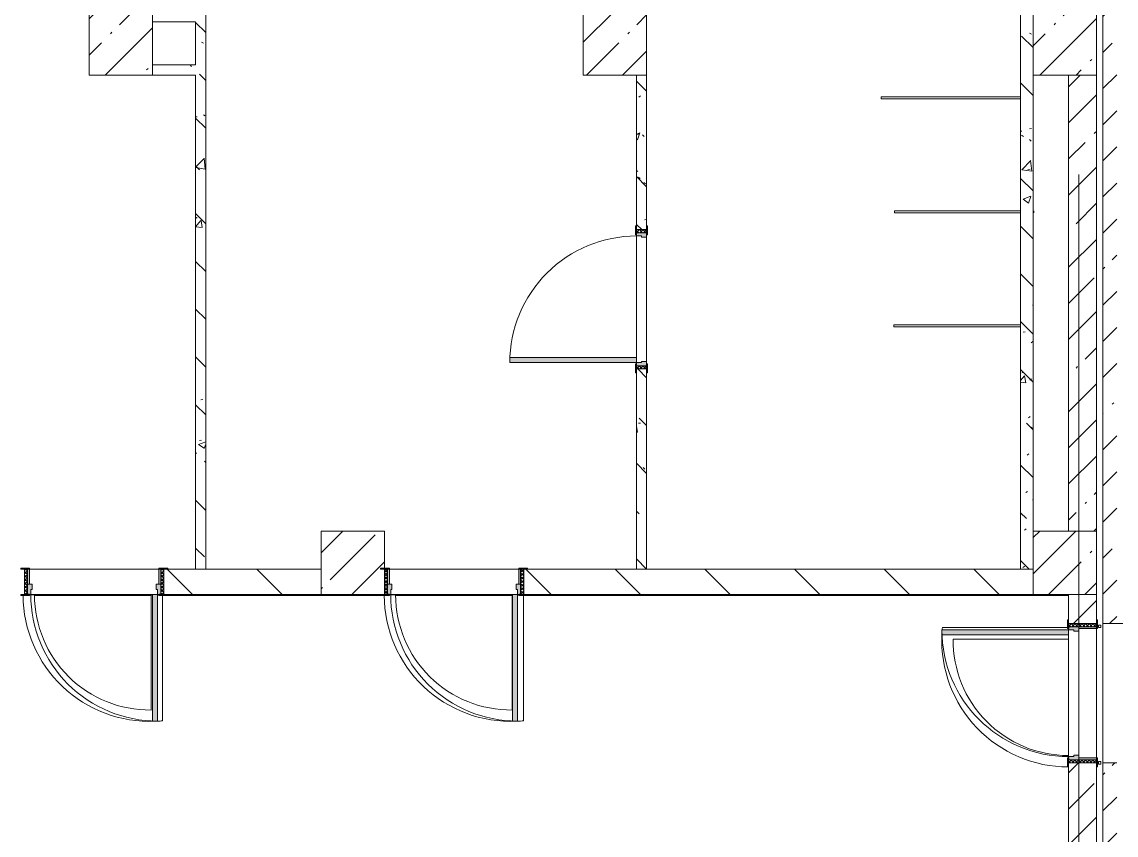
# Model space of a CAD drawing. Header units: millimetres. Extents: x 81037 to 284518, y -8553 to 29000.
# Drawn here: x 233727 to 242363, y 16700 to 23120 of the extents above; entities that cross this region are included whole.
import ezdxf

# ---------------------------------------------------------------- set-up
doc = ezdxf.new("R2010")
doc.units = ezdxf.units.MM
for name, color, linetype, lineweight, true_color in [('A-DOOR-4', 7, 'Continuous', 5, 0xe2e2e2), ('A-DOOR-5', 7, 'Continuous', 5, 0xaaaaaa), ('A-DOOR-FRAM-3', 7, 'Continuous', 5, 0xe2e2e2), ('A-DOOR-FRAM-5', 7, 'Continuous', 5, 0xaaaaaa), ('A-FLOR-2', 7, 'Continuous', 5, 0xaaaaaa), ('I-WALL-7', 7, 'Continuous', 5, 0x737373), ('I-WALL-8', 7, 'Continuous', 5, 0x787878)]:
    doc.layers.add(name, color=color, linetype=linetype, lineweight=lineweight, true_color=true_color)
for name, color, linetype, lineweight in [('A-GENM-2', 7, 'Continuous', 5), ('A-WALL', 7, 'Continuous', 9), ('A-WALL-4', 7, 'Continuous', 5), ('I-WALL-6', 7, 'Continuous', 5), ('S-COLS-1', 7, 'Continuous', 5), ('Оси', 7, 'Continuous', 9)]:
    doc.layers.add(name, color=color, linetype=linetype, lineweight=lineweight)
pattern_1 = [(45, (157507.65, 0), (-285.1231, 285.1231), []), (45, (157792.77, 0), (-285.1231, 285.1231), [504.031, -100.806, 16.764, -84.042])]
pattern_2 = [(135, (157507.65, 0), (-377.1708, -377.1708), [533.4, -88.9, 17.78, -88.9]), (135, (157507.65, 376.94), (-377.1708, -377.1708), []), (50, (157507.65, 0), (637.6445, -55.7866), [66.675, -733.425]), (355, (157507.65, 0), (-123.3494, 668.699), [53.34, -586.74]), (100.451, (157560.8, -4.65), (514.299, 612.908), [56.665, -623.315]), (46.184, (157507.65, 177.8), (948.7764, -147.15), [100.012, -1100.137]), (96.636, (157586.7, 165.5), (830.909, 865.997), [84.998, -934.973]), (351.184, (157507.7, 177.8), (830.918, 865.988), [80.01, -880.11]), (21, (157596.55, 133.35), (530.6506, -357.9283), [66.675, -733.425]), (326, (157596.55, 133.35), (216.308, 644.6585), [53.34, -586.74]), (71.451, (157640.8, 103.5), (746.9596, 286.7243), [56.665, -623.315]), (37.5, (157507.65, 0), (10.81053, 295.9426), [16.764, -562.864, 16.764, -578.866, -588.962]), (37.5, (157507.65, 0), (10.81053, 295.9426), [-1175.258, 16.764, -572.198]), (7.5, (157507.65, 0), (233.8692, 350.6318), [16.764, -322.834, 16.764, -549.529, -224.472]), (7.5, (157507.65, 0), (233.8692, 350.6318), [-905.891, 16.764, -207.708]), (327.5, (157309.4, 0), (474.5678, -20.0513), [16.764, -205.486, 16.764, -676.656, -920.115]), (327.5, (157309.4, 0), (474.5678, -20.0513), [-915.67, 16.764, -903.351]), (317.5, (157220.5, 0), (518.4522, 88.9934), [16.764, -272.161, 16.764, -443.738, -653.415]), (317.5, (157220.5, 0), (518.4522, 88.9934), [-749.427, 16.764, -636.651])]

# ---------------------------------------------------------------- blocks, each defined once
blk = doc.blocks.new('BSC_Колонна _Прямоугольная - 500х500-23287078-2_1_3_птичка')
at = {"layer": 'S-COLS-1'}
h = blk.add_hatch(dxfattribs=at)
h.set_pattern_fill('FP_80', color=256, style=0, pattern_type=2)
h.set_pattern_definition([(45, (-84450, -22950), (-285.1231, 285.1231), []), (45, (-84164.88, -22950), (-285.1231, 285.1231), [504.031, -100.806, 16.764, -84.042])])
h.paths.add_polyline_path([(-250, -250), (250, -250), (250, 250), (-250, 250), (-250, -160)])
for p, q in [((250, 250), (-250, 250)), ((-250, 250), (-250, -250)), ((250, -250), (250, 250)), ((-250, -250), (250, -250))]:
    blk.add_line(p, q, dxfattribs=at)
blk = doc.blocks.new('BSC_Колонна _Прямоугольная - 500х500-V84-2_1_3_птичка')
at = {"layer": 'S-COLS-1'}
h = blk.add_hatch(dxfattribs=at)
h.set_pattern_fill('FP_99', color=256, style=0, pattern_type=2)
h.set_pattern_definition([(45, (-77000, -22950), (-285.1231, 285.1231), []), (45, (-76714.88, -22950), (-285.1231, 285.1231), [504.031, -100.806, 16.764, -84.042])])
h.paths.add_polyline_path([(-250, -250), (250, -250), (250, 250), (-250, 250), (-250, -160)])
for p, q in [((250, 250), (-250, 250)), ((-250, 250), (-250, -250)), ((250, -250), (250, 250)), ((-250, -250), (250, -250))]:
    blk.add_line(p, q, dxfattribs=at)
blk = doc.blocks.new('110_Дверь_СКБ_1Ст_Внутренняя1 - Д-4 1100x2100h_су мгн-V88-2_1_3_птичка')
at = {"layer": 'A-DOOR-4'}
h = blk.add_hatch(color=256, dxfattribs=at)
h.paths.add_polyline_path([(-512.5, 40), (-512.5, -40), (-477.5, -40), (-477.5, 0), (-487.5, 0), (-487.5, 40)])
h.paths.add_polyline_path([(502.5, 0), (502.5, -40), (537.5, -40), (537.5, 40), (512.5, 40), (512.5, 0)])
at = {"layer": 'A-DOOR-5'}
h = blk.add_hatch(dxfattribs=at)
h.set_pattern_fill('FP_8', color=256, style=0, pattern_type=2)
h.set_pattern_definition([(135, (1751.41, 104.685), (-14.14214, -14.14214), []), (225, (1751.41, 104.685), (14.14214, -14.14214), [])])
h.paths.add_polyline_path([(537.5, -40), (562.5, -40), (562.5, 40), (537.5, 40)])
at = {"layer": 'A-DOOR-FRAM-3'}
for points in [[(-487.5, 1040), (-487.5, 40), (-447.5, 40), (-447.5, 1040)], [(-567.5, 40), (-497.5, 40), (-497.5, 48), (-567.5, 48)], [(522.5, 40), (592.5, 40), (592.5, 48), (522.5, 48)], [(-567.5, -48), (-497.5, -48), (-497.5, -40), (-567.5, -40)], [(522.5, -48), (592.5, -48), (592.5, -40), (522.5, -40)]]:
    blk.add_hatch(color=256, dxfattribs=at).paths.add_polyline_path(points)
at = {"layer": 'A-DOOR-FRAM-5'}
h = blk.add_hatch(dxfattribs=at)
h.set_pattern_fill('FP_9', color=256, style=0, pattern_type=2)
h.set_pattern_definition([(45, (-371.384, 104.685), (-14.1421, 14.1421), []), (135, (-371.384, 104.685), (-14.1421, -14.1421), [])])
h.paths.add_polyline_path([(-537.5, -40), (-512.5, -40), (-512.5, 40), (-537.5, 40)])
at = {"layer": 'A-DOOR-5'}
for p, q in [((-487.5, 1040), (-487.5, 40)), ((-447.5, 1040), (-487.5, 1040)), ((-447.5, 40), (-447.5, 1040)), ((-487.5, 40), (-447.5, 40))]:
    blk.add_line(p, q, dxfattribs=at)
blk.add_arc((-487.5, 40), 1000, 360, 90, dxfattribs=at)
at = {"layer": 'A-DOOR-FRAM-5'}
for p, q in [((-497.5, 48), (-567.5, 48)), ((-567.5, 48), (-567.5, 40)), ((-567.5, 40), (-497.5, 40)), ((-512.5, 40), (-537.5, 40)), ((-537.5, 40), (-537.5, -40)), ((-487.5, 40), (-512.5, 40)), ((-512.5, 40), (-512.5, -40)), ((-512.5, -40), (-512.5, 40)), ((-497.5, 40), (-512.5, 40)), ((-512.5, 40), (-512.5, 39)), ((-512.5, 39), (-497.5, 39)), ((-497.5, 40), (-497.5, 48)), ((-497.5, 39), (-497.5, 40)), ((-487.5, 0), (-487.5, 40)), ((-477.5, 0), (-487.5, 0)), ((-477.5, -40), (-477.5, 0)), ((512.5, 0), (502.5, 0)), ((502.5, 0), (502.5, -40)), ((512.5, 40), (512.5, 0)), ((537.5, 40), (512.5, 40)), ((592.5, 48), (522.5, 48)), ((522.5, 48), (522.5, 40)), ((537.5, 40), (522.5, 40)), ((522.5, 40), (522.5, 39)), ((522.5, 40), (592.5, 40)), ((522.5, 39), (537.5, 39)), ((537.5, -40), (537.5, 40)), ((562.5, 40), (537.5, 40)), ((537.5, 40), (537.5, -40)), ((537.5, 39), (537.5, 40)), ((562.5, -40), (562.5, 40)), ((592.5, 40), (592.5, 48)), ((-497.5, -40), (-567.5, -40)), ((-567.5, -40), (-567.5, -48)), ((-567.5, -48), (-497.5, -48)), ((-537.5, -40), (-512.5, -40)), ((-497.5, -39), (-512.5, -39)), ((-512.5, -39), (-512.5, -40)), ((-512.5, -40), (-477.5, -40)), ((-512.5, -40), (-497.5, -40)), ((-497.5, -40), (-497.5, -39)), ((-497.5, -48), (-497.5, -40)), ((502.5, -40), (537.5, -40)), ((537.5, -39), (522.5, -39)), ((522.5, -39), (522.5, -40)), ((522.5, -40), (537.5, -40)), ((592.5, -40), (522.5, -40)), ((522.5, -40), (522.5, -48)), ((522.5, -48), (592.5, -48)), ((537.5, -40), (537.5, -39)), ((537.5, -40), (562.5, -40)), ((592.5, -48), (592.5, -40))]:
    blk.add_line(p, q, dxfattribs=at)
blk = doc.blocks.new('110_Дверь_СКБ_1Ст_Внутренняя1 - Д-4 1100x2100h_су мгн-32375332-2_1_3_птичка')
at = {"layer": 'A-DOOR-4'}
h = blk.add_hatch(color=256, dxfattribs=at)
h.paths.add_polyline_path([(512.5, 100), (512.5, 60), (502.5, 60), (502.5, 20), (537.5, 20), (537.5, 100)])
h.paths.add_polyline_path([(-487.5, 100), (-512.5, 100), (-512.5, 20), (-477.5, 20), (-477.5, 60), (-487.5, 60)])
at = {"layer": 'A-DOOR-5'}
h = blk.add_hatch(dxfattribs=at)
h.set_pattern_fill('FP_22', color=256, style=0, pattern_type=2)
h.set_pattern_definition([(135, (1751.41, 164.685), (-14.14214, -14.14214), []), (225, (1751.41, 164.685), (14.14214, -14.14214), [])])
h.paths.add_polyline_path([(562.5, 100), (537.5, 100), (537.5, -100), (562.5, -100)])
at = {"layer": 'A-DOOR-FRAM-3'}
for points in [[(-487.5, 1100), (-487.5, 100), (-447.5, 100), (-447.5, 1100)], [(-567.5, 108), (-567.5, 100), (-497.5, 100), (-497.5, 108)], [(592.5, 108), (522.5, 108), (522.5, 100), (592.5, 100)], [(-497.5, 20), (-512.5, 20), (-512.5, -100), (-497.5, -100)], [(537.5, 20), (522.5, 20), (522.5, -100), (537.5, -100)], [(-567.5, -100), (-567.5, -108), (-497.5, -108), (-497.5, -100)], [(592.5, -100), (522.5, -100), (522.5, -108), (592.5, -108)]]:
    blk.add_hatch(color=256, dxfattribs=at).paths.add_polyline_path(points)
at = {"layer": 'A-DOOR-FRAM-5'}
h = blk.add_hatch(dxfattribs=at)
h.set_pattern_fill('FP_23', color=256, style=0, pattern_type=2)
h.set_pattern_definition([(45, (-371.384, 164.685), (-14.1421, 14.1421), []), (135, (-371.384, 164.685), (-14.1421, -14.1421), [])])
h.paths.add_polyline_path([(-512.5, 100), (-537.5, 100), (-537.5, -100), (-512.5, -100)])
at = {"layer": 'A-DOOR-5'}
for p, q in [((-487.5, 1100), (-487.5, 100)), ((-447.5, 1100), (-487.5, 1100)), ((-447.5, 100), (-447.5, 1100)), ((-487.5, 100), (-447.5, 100))]:
    blk.add_line(p, q, dxfattribs=at)
blk.add_arc((-487.5, 100), 1000, 360, 90, dxfattribs=at)
at = {"layer": 'A-DOOR-FRAM-5'}
for p, q in [((-497.5, 108), (-567.5, 108)), ((-567.5, 108), (-567.5, 100)), ((-567.5, 100), (-497.5, 100)), ((-512.5, 100), (-537.5, 100)), ((-537.5, 100), (-537.5, -100)), ((-487.5, 100), (-512.5, 100)), ((-512.5, 100), (-512.5, 20)), ((-512.5, -100), (-512.5, 100)), ((-497.5, 100), (-512.5, 100)), ((-512.5, 100), (-512.5, 99)), ((-512.5, 99), (-497.5, 99)), ((-497.5, 100), (-497.5, 108)), ((-497.5, 99), (-497.5, 100)), ((-487.5, 60), (-487.5, 100)), ((512.5, 100), (512.5, 60)), ((537.5, 100), (512.5, 100)), ((592.5, 108), (522.5, 108)), ((522.5, 108), (522.5, 100)), ((537.5, 100), (522.5, 100)), ((522.5, 100), (522.5, 99)), ((522.5, 100), (592.5, 100)), ((522.5, 99), (537.5, 99)), ((537.5, 20), (537.5, 100)), ((562.5, 100), (537.5, 100)), ((537.5, 100), (537.5, -100)), ((537.5, 99), (537.5, 100)), ((562.5, -100), (562.5, 100)), ((592.5, 100), (592.5, 108)), ((-512.5, 20), (-477.5, 20)), ((-497.5, 20), (-512.5, 20)), ((-512.5, 20), (-512.5, -100)), ((-497.5, -100), (-497.5, 20)), ((-477.5, 60), (-487.5, 60)), ((-477.5, 20), (-477.5, 60)), ((512.5, 60), (502.5, 60)), ((502.5, 60), (502.5, 20)), ((502.5, 20), (537.5, 20)), ((537.5, 20), (522.5, 20)), ((522.5, 20), (522.5, -100)), ((537.5, -100), (537.5, 20)), ((-497.5, -100), (-567.5, -100)), ((-567.5, -100), (-567.5, -108)), ((-567.5, -108), (-497.5, -108)), ((-537.5, -100), (-512.5, -100)), ((-512.5, -100), (-497.5, -100)), ((-497.5, -108), (-497.5, -100)), ((522.5, -100), (537.5, -100)), ((592.5, -100), (522.5, -100)), ((522.5, -100), (522.5, -108)), ((522.5, -108), (592.5, -108)), ((537.5, -100), (562.5, -100)), ((592.5, -108), (592.5, -100))]:
    blk.add_line(p, q, dxfattribs=at)
blk = doc.blocks.new('131_Сантехническая перегородка - СП-2-29831410-2_1_3_птичка')
at = {"layer": 'A-GENM-2'}
for p, q in [((0, 8), (1100, 8)), ((1100, 8), (1100, -8)), ((1100, -8), (0, -8))]:
    blk.add_line(p, q, dxfattribs=at)
blk = doc.blocks.new('131_Сантехническая перегородка - СП-2-16286057-2_1_3_птичка')
at = {"layer": 'A-GENM-2'}
for p, q in [((0, 8), (995.7, 8)), ((0, 8), (0, -8)), ((1100, 8), (1100, -8)), ((995.7, -8), (0, -8))]:
    blk.add_line(p, q, dxfattribs=at)
blk = doc.blocks.new('131_Сантехническая перегородка - СП-2-V91-2_1_3_птичка')
at = {"layer": 'A-GENM-2'}
for p, q in [((0, 8), (1000.7, 8)), ((0, 8), (0, -8)), ((1000.7, -8), (0, -8))]:
    blk.add_line(p, q, dxfattribs=at)
blk = doc.blocks.new('110_Дверь_СКБ_1Ст_Внутренняя1 - Д-4 _л_ 1100x2100h_су мгн-V116-2_1_3_птичка')
at = {"layer": 'A-DOOR-4'}
h = blk.add_hatch(color=256, dxfattribs=at)
h.paths.add_polyline_path([(-512.5, 110), (-512.5, 30), (-477.5, 30), (-477.5, 70), (-487.5, 70), (-487.5, 110)])
h.paths.add_polyline_path([(502.5, 70), (502.5, 30), (537.5, 30), (537.5, 110), (512.5, 110), (512.5, 70)])
at = {"layer": 'A-DOOR-5'}
h = blk.add_hatch(dxfattribs=at)
h.set_pattern_fill('FP_20', color=256, style=0, pattern_type=2)
h.set_pattern_definition([(135, (1751.41, 174.685), (-14.14214, -14.14214), []), (225, (1751.41, 174.685), (14.14214, -14.14214), [])])
h.paths.add_polyline_path([(537.5, -110), (562.5, -110), (562.5, 110), (537.5, 110)])
at = {"layer": 'A-DOOR-FRAM-3'}
for points in [[(472.5, 110), (512.5, 110), (512.5, 1110), (472.5, 1110), (472.5, 401.4)], [(-567.5, 110), (-497.5, 110), (-497.5, 118), (-567.5, 118)], [(522.5, 110), (592.5, 110), (592.5, 118), (522.5, 118)], [(-512.5, 30), (-512.5, -110), (-497.5, -110), (-497.5, 30)], [(522.5, -110), (537.5, -110), (537.5, 30), (522.5, 30)], [(-567.5, -118), (-497.5, -118), (-497.5, -110), (-567.5, -110)], [(522.5, -118), (592.5, -118), (592.5, -110), (522.5, -110)]]:
    blk.add_hatch(color=256, dxfattribs=at).paths.add_polyline_path(points)
at = {"layer": 'A-DOOR-FRAM-5'}
h = blk.add_hatch(dxfattribs=at)
h.set_pattern_fill('FP_21', color=256, style=0, pattern_type=2)
h.set_pattern_definition([(45, (-371.384, 174.685), (-14.1421, 14.1421), []), (135, (-371.384, 174.685), (-14.1421, -14.1421), [])])
h.paths.add_polyline_path([(-537.5, 110), (-537.5, -110), (-512.5, -110), (-512.5, 110)])
at = {"layer": 'A-DOOR-5'}
for p, q in [((512.5, 1110), (472.5, 1110)), ((472.5, 1110), (472.5, 110)), ((512.5, 110), (512.5, 1110)), ((472.5, 110), (512.5, 110))]:
    blk.add_line(p, q, dxfattribs=at)
blk.add_arc((512.5, 110), 1000, 90, 180, dxfattribs=at)
at = {"layer": 'A-DOOR-FRAM-5'}
for p, q in [((-497.5, 118), (-567.5, 118)), ((-567.5, 118), (-567.5, 110)), ((-567.5, 110), (-497.5, 110)), ((-512.5, 110), (-537.5, 110)), ((-537.5, 110), (-537.5, -110)), ((-487.5, 110), (-512.5, 110)), ((-512.5, 110), (-512.5, 30)), ((-512.5, -110), (-512.5, 110)), ((-497.5, 110), (-512.5, 110)), ((-512.5, 110), (-512.5, 109)), ((-512.5, 109), (-497.5, 109)), ((-497.5, 110), (-497.5, 118)), ((-497.5, 109), (-497.5, 110)), ((-487.5, 70), (-487.5, 110)), ((512.5, 110), (512.5, 70)), ((537.5, 110), (512.5, 110)), ((592.5, 118), (522.5, 118)), ((522.5, 118), (522.5, 110)), ((537.5, 110), (522.5, 110)), ((522.5, 110), (522.5, 109)), ((522.5, 110), (592.5, 110)), ((522.5, 109), (537.5, 109)), ((537.5, 30), (537.5, 110)), ((562.5, 110), (537.5, 110)), ((537.5, 110), (537.5, -110)), ((537.5, 109), (537.5, 110)), ((562.5, -110), (562.5, 110)), ((592.5, 110), (592.5, 118)), ((-512.5, 30), (-477.5, 30)), ((-497.5, 30), (-512.5, 30)), ((-512.5, 30), (-512.5, -110)), ((-497.5, -110), (-497.5, 30)), ((-477.5, 70), (-487.5, 70)), ((-477.5, 30), (-477.5, 70)), ((512.5, 70), (502.5, 70)), ((502.5, 70), (502.5, 30)), ((502.5, 30), (537.5, 30)), ((537.5, 30), (522.5, 30)), ((522.5, 30), (522.5, -110)), ((537.5, -110), (537.5, 30)), ((-497.5, -110), (-567.5, -110)), ((-567.5, -110), (-567.5, -118)), ((-567.5, -118), (-497.5, -118)), ((-537.5, -110), (-512.5, -110)), ((-512.5, -110), (-497.5, -110)), ((-497.5, -118), (-497.5, -110)), ((522.5, -110), (537.5, -110)), ((592.5, -110), (522.5, -110)), ((522.5, -110), (522.5, -118)), ((522.5, -118), (592.5, -118)), ((537.5, -110), (562.5, -110)), ((592.5, -118), (592.5, -110))]:
    blk.add_line(p, q, dxfattribs=at)
blk = doc.blocks.new('BSC_Колонна _Прямоугольная - 500х500-V135-2_1_3_птичка')
at = {"layer": 'S-COLS-1'}
h = blk.add_hatch(dxfattribs=at)
h.set_pattern_fill('FP_133', color=256, style=0, pattern_type=2)
h.set_pattern_definition([(45, (-78830, -18850), (-285.1231, 285.1231), []), (45, (-78544.88, -18850), (-285.1231, 285.1231), [504.031, -100.806, 16.764, -84.042])])
h.paths.add_polyline_path([(-206.5, -250), (250, -250), (250, -50), (220, -50), (220, -42), (250, -42), (250, 250), (-250, 250), (-250, -250)])
for p, q in [((250, 250), (-250, 250)), ((-250, 250), (-250, -250)), ((250, -42), (250, 250)), ((-250, -250), (220, -250))]:
    blk.add_line(p, q, dxfattribs=at)
blk = doc.blocks.new('BSC_Колонна _Прямоугольная - 500х500-V136-2_1_3_птичка')
at = {"layer": 'S-COLS-1'}
h = blk.add_hatch(dxfattribs=at)
h.set_pattern_fill('FP_134', color=256, style=0, pattern_type=2)
h.set_pattern_definition([(45, (-84450, -18850), (-285.1231, 285.1231), []), (45, (-84164.88, -18850), (-285.1231, 285.1231), [504.031, -100.806, 16.764, -84.042])])
h.paths.add_polyline_path([(-250, -250), (250, -250), (250, 250), (-250, 250), (-250, -109.1)])
for p, q in [((250, 250), (-250, 250)), ((-250, 250), (-250, -250)), ((250, -250), (250, 250)), ((-250, -250), (250, -250))]:
    blk.add_line(p, q, dxfattribs=at)
blk = doc.blocks.new('BSC_Колонна _Прямоугольная - 500х500-V137-2_1_3_птичка')
at = {"layer": 'S-COLS-1'}
h = blk.add_hatch(dxfattribs=at)
h.set_pattern_fill('FP_135', color=256, style=0, pattern_type=2)
h.set_pattern_definition([(45, (-80900, -22950), (-285.1231, 285.1231), []), (45, (-80614.88, -22950), (-285.1231, 285.1231), [504.031, -100.806, 16.764, -84.042])])
h.paths.add_polyline_path([(-250, -250), (250, -250), (250, 250), (-250, 250), (-250, -160)])
for p, q in [((250, 250), (-250, 250)), ((-250, 250), (-250, -250)), ((250, -250), (250, 250)), ((-250, -250), (250, -250))]:
    blk.add_line(p, q, dxfattribs=at)

msp = doc.modelspace()

# ---------------------------------------------------------------- hatches: boundary and pattern name
at = {"layer": 'I-WALL-6'}
h = msp.add_hatch(dxfattribs=at)
h.set_pattern_fill('FP_79', color=256, style=0, pattern_type=2)
h.set_pattern_definition(pattern_1)
h.paths.add_polyline_path([(242367.7, 18370), (242367.7, 27100), (242257.7, 27100), (242257.7, 18370)])
h = msp.add_hatch(dxfattribs=at)
h.set_pattern_fill('FP_79', color=256, style=0, pattern_type=2)
h.set_pattern_definition(pattern_1)
h.paths.add_polyline_path([(242207.7, 15150), (242207.7, 15530), (241987.7, 15530), (241987.7, 15150)])
h.paths.add_polyline_path([(241987.7, 18570), (242207.7, 18570), (242207.7, 18600), (241987.7, 18600)])
h.paths.add_polyline_path([(241987.7, 19100), (242207.7, 19100), (242207.7, 22700), (241987.7, 22700), (241987.7, 19319.3)])
h.paths.add_polyline_path([(242111.8, 23200), (242207.7, 23200), (242207.7, 26600), (241987.7, 26600), (241987.7, 23200)])
h = msp.add_hatch(dxfattribs=at)
h.set_pattern_fill('FP_82', color=256, style=0, pattern_type=2)
h.set_pattern_definition([(135, (157507.65, 0), (-353.5534, -353.5534), [])])
h.paths.add_polyline_path([(239841.2, 18600), (241707.7, 18600), (241707.7, 18800), (237687.7, 18800), (237687.7, 18600), (237986.2, 18600)])
h.paths.add_polyline_path([(234877.7, 18600), (236087.7, 18600), (236087.7, 18800), (234847.7, 18800), (234847.7, 18600)])
h.paths.add_polyline_path([(224267.7, 18600), (231047.7, 18600), (231047.7, 18800), (224267.7, 18800)])
h.paths.add_polyline_path([(231547.7, 18600), (233747.7, 18600), (233747.7, 18800), (231547.7, 18800), (231547.7, 18681)])
h = msp.add_hatch(dxfattribs=at)
h.set_pattern_fill('FP_79', color=256, style=0, pattern_type=2)
h.set_pattern_definition(pattern_1)
h.paths.add_polyline_path([(241987.7, 15530), (242207.7, 15530), (242207.7, 17270), (241987.7, 17270), (241987.7, 15848.6)])
h.paths.add_polyline_path([(242207.7, 18370), (242207.7, 18570), (241987.7, 18570), (241987.7, 18370)])
h = msp.add_hatch(dxfattribs=at)
h.set_pattern_fill('FP_79', color=256, style=0, pattern_type=2)
h.set_pattern_definition(pattern_1)
h.paths.add_polyline_path([(242257.7, 16300), (242367.7, 16300), (242367.7, 17270), (242257.7, 17270), (242257.7, 17005.5)])
at = {"layer": 'I-WALL-8'}
h = msp.add_hatch(dxfattribs=at)
h.set_pattern_fill('FP_86', color=256, style=0, pattern_type=2)
h.set_pattern_definition(pattern_2)
h.paths.add_polyline_path([(235097.7, 18800), (235177.7, 18800), (235177.7, 26900), (235097.7, 26900), (235097.7, 20476.2)])
h = msp.add_hatch(dxfattribs=at)
h.set_pattern_fill('FP_86', color=256, style=0, pattern_type=2)
h.set_pattern_definition(pattern_2)
h.paths.add_polyline_path([(241696.3, 18800), (241707.7, 18800), (241707.7, 26900), (241608.4, 26900), (241608.4, 18800)])
h = msp.add_hatch(dxfattribs=at)
h.set_pattern_fill('FP_86', color=256, style=0, pattern_type=2)
h.set_pattern_definition(pattern_2)
h.paths.add_polyline_path([(235097.7, 22700), (235097.7, 22780), (234757.7, 22780), (234757.7, 22700)])
h = msp.add_hatch(dxfattribs=at)
h.set_pattern_fill('FP_86', color=256, style=0, pattern_type=2)
h.set_pattern_definition(pattern_2)
h.paths.add_polyline_path([(238657.7, 18800), (238657.7, 20380), (238577.7, 20380), (238577.7, 18800)])
h.paths.add_polyline_path([(238577.7, 21480), (238657.7, 21480), (238657.7, 22700), (238577.7, 22700), (238577.7, 21510)])

# ---------------------------------------------------------------- linework, layer by layer
at = {"layer": 'A-FLOR-2'}
for p, q in [((233826.5, 18596.6), (233787.7, 18596.6)), ((234746.5, 18592.9), (233826.7, 18592.9)), ((234757.7, 18597.6), (234746.5, 18597.6)), ((234746.5, 18597.6), (234746.5, 17687.6)), ((234807.7, 18597.6), (234797.7, 18597.6)), ((234836.5, 17602.6), (234836.5, 18592)), ((236557.7, 18592.9), (234877.7, 18592.9)), ((236676.5, 18596.6), (236627.7, 18596.6)), ((237596.5, 18592.9), (236676.7, 18592.9)), ((237596.5, 18597.6), (237596.5, 17687.6)), ((237647.7, 18597.6), (237637.7, 18597.6)), ((237686.5, 17602.6), (237686.5, 18592)), ((241987.7, 18592.9), (237717.7, 18592.9)), ((241979.7, 18338.2), (240991.7, 18338.2)), ((241986.7, 18320), (241986.7, 18330)), ((242257.7, 18370), (242257.7, 17270)), ((241076.8, 18248.2), (241986.7, 18248.2)), ((241986.7, 18248.2), (241986.7, 18280)), ((241985.7, 17310), (241985.7, 17328.2))]:
    msp.add_line(p, q, dxfattribs=at)
for centre, radius, start, end in [((234736.5, 18597.6), 1000, 180.32046, 272.39422), ((234736.5, 18597.6), 910, 180.06296, 270.62964), ((237586.5, 18597.6), 1000, 180.32046, 272.39422), ((237586.5, 18597.6), 910, 180.06296, 270.62964), ((241986.7, 18238.2), 1000, 174.26083, 175.30446), ((241986.7, 18238.2), 1000, 177.59974, 269.9427), ((241986.7, 18238.2), 910, 179.37036, 269.93704), ((234736.5, 18597.6), 1000, 273.50823, 275.73917), ((237586.5, 18597.6), 1000, 272.93441, 275.73917)]:
    msp.add_arc(centre, radius, start, end, dxfattribs=at)
at = {"layer": 'A-WALL'}
for p, q in [((235097.7, 18800), (235177.7, 18800)), ((238577.7, 18800), (238657.7, 18800)), ((241608.4, 18800), (241707.7, 18800))]:
    msp.add_line(p, q, dxfattribs=at)
at = {"layer": 'A-WALL-4'}
for p, q in [((242242.7, 18358.5), (242222.7, 18358.5)), ((242222.7, 18358.5), (242222.7, 18338.5)), ((242222.7, 18338.5), (242242.7, 18338.5)), ((242242.7, 18338.5), (242242.7, 18358.5)), ((242242.7, 17280), (242222.7, 17280)), ((242222.7, 17280), (242222.7, 17260)), ((242242.7, 17260), (242242.7, 17280)), ((242222.7, 17260), (242242.7, 17260))]:
    msp.add_line(p, q, dxfattribs=at)
at = {"layer": 'I-WALL-6'}
for p, q in [((242257.7, 27100), (242257.7, 18370)), ((235177.7, 18800), (235177.7, 26900)), ((241608.4, 23420), (241608.4, 18800)), ((234757.7, 23120), (235097.7, 23120)), ((235097.7, 23120), (235097.7, 22780)), ((235097.7, 22780), (234757.7, 22780)), ((234757.7, 22700), (235097.7, 22700)), ((235097.7, 22700), (235097.7, 18800)), ((238577.7, 22700), (238577.7, 21510)), ((238657.7, 21510), (238657.7, 22700)), ((241708.4, 19100), (241708.4, 22700)), ((241987.7, 22700), (241987.7, 19100)), ((242207.7, 19100), (242207.7, 22700)), ((238577.7, 20470), (238577.7, 21430)), ((238657.7, 21420), (238657.7, 20440)), ((238577.7, 20350), (238577.7, 18800)), ((238657.7, 18800), (238657.7, 20350)), ((233787.7, 18800), (234807.7, 18800)), ((235097.7, 18800), (234877.7, 18800)), ((236087.7, 18800), (235177.7, 18800)), ((236627.7, 18800), (237647.7, 18800)), ((238577.7, 18800), (237717.7, 18800)), ((241608.4, 18800), (238657.7, 18800)), ((234757.7, 18600), (233797.7, 18600)), ((234877.7, 18600), (236087.7, 18600)), ((237597.7, 18600), (236637.7, 18600)), ((237717.7, 18600), (241707.7, 18600)), ((241987.7, 18600), (241987.7, 18400)), ((242207.7, 18400), (242207.7, 18600)), ((242207.7, 18330), (242207.7, 17310)), ((241987.7, 17320), (241987.7, 18280)), ((241987.7, 17240), (241987.7, 16130)), ((242207.7, 11550), (242207.7, 17240)), ((242367.7, 17270), (242257.7, 17270)), ((242257.7, 17270), (242257.7, 10400))]:
    msp.add_line(p, q, dxfattribs=at)
at = {"layer": 'I-WALL-7'}
msp.add_line((242257.7, 18370), (242477.7, 18370), dxfattribs=at)
at = {"layer": 'Оси'}
msp.add_line((242067.7, 10029.8), (242067.7, 21915.1), dxfattribs=at)

# ---------------------------------------------------------------- block references
at = {"layer": 'A-DOOR-5'}
for name, p, rotation in [('110_Дверь_СКБ_1Ст_Внутренняя1 - Д-4 1100x2100h_су мгн-V88-2_1_3_птичка', (238617.7, 20917.5), 89.99999999999984), ('110_Дверь_СКБ_1Ст_Внутренняя1 - Д-4 1100x2100h_су мгн-32375332-2_1_3_птичка', (234310.2, 18700), 180), ('110_Дверь_СКБ_1Ст_Внутренняя1 - Д-4 1100x2100h_су мгн-32375332-2_1_3_птичка', (237150.2, 18700), 180), ('110_Дверь_СКБ_1Ст_Внутренняя1 - Д-4 _л_ 1100x2100h_су мгн-V116-2_1_3_птичка', (242097.7, 17807.5), 89.9999999999999)]:
    msp.add_blockref(name, p, dxfattribs=dict(at, rotation=rotation))
at = {"layer": 'A-GENM-2', "rotation": 180}
msp.add_blockref('131_Сантехническая перегородка - СП-2-29831410-2_1_3_птичка', (241608.4, 22520), dxfattribs=at)
at = {"layer": 'A-GENM-2'}
for name, p in [('131_Сантехническая перегородка - СП-2-16286057-2_1_3_птичка', (240612.7, 21620)), ('131_Сантехническая перегородка - СП-2-V91-2_1_3_птичка', (240607.7, 20720))]:
    msp.add_blockref(name, p, dxfattribs=at)
at = {"layer": 'S-COLS-1'}
for name, p in [('BSC_Колонна _Прямоугольная - 500х500-V84-2_1_3_птичка', (234507.7, 22950)), ('BSC_Колонна _Прямоугольная - 500х500-V137-2_1_3_птичка', (238407.7, 22950)), ('BSC_Колонна _Прямоугольная - 500х500-23287078-2_1_3_птичка', (241957.7, 22950)), ('BSC_Колонна _Прямоугольная - 500х500-V135-2_1_3_птичка', (236337.7, 18850)), ('BSC_Колонна _Прямоугольная - 500х500-V136-2_1_3_птичка', (241957.7, 18850))]:
    msp.add_blockref(name, p, dxfattribs=at)

doc.saveas('drawing.dxf')
